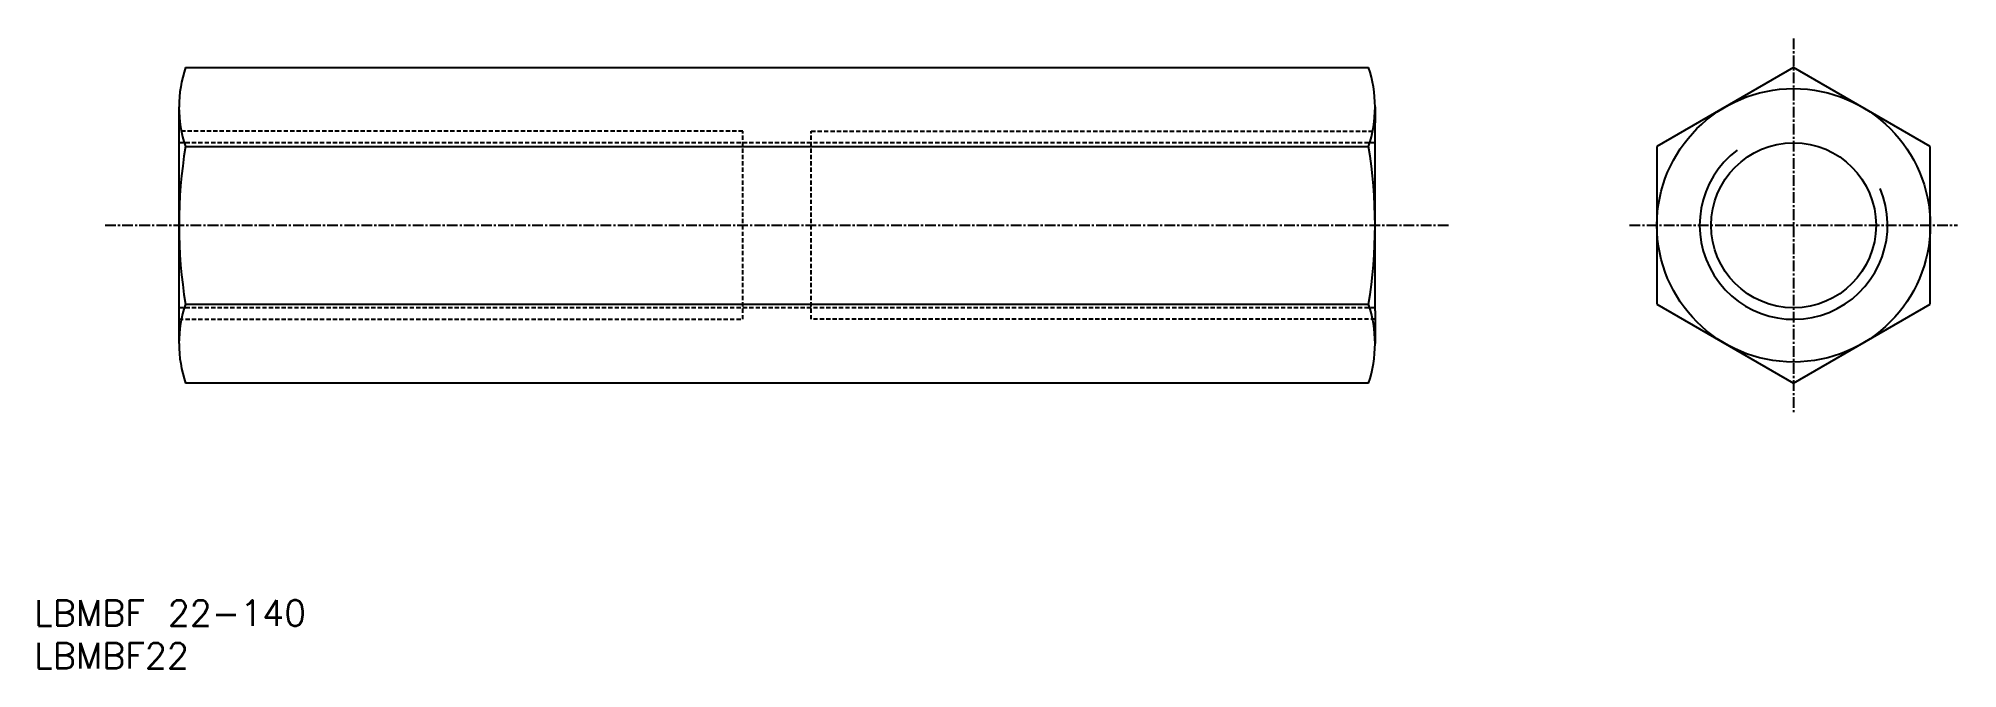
# Model space of a CAD drawing. Extents: x 1 to 225, y 0 to 74.
import ezdxf

# ---------------------------------------------------------------- set-up
doc = ezdxf.new("R2010")
doc.units = 0
doc.linetypes.add('CENTER', pattern=[2, 1.25, -0.25, 0.25, -0.25])
doc.linetypes.add('DASHED', pattern=[0.75, 0.5, -0.25])
doc.layers.get('0').update_dxf_attribs({"linetype": 'CONTINUOUS'})
doc.layers.add('CENTER', color=1, linetype='CENTER')
doc.styles.get("Standard").update_dxf_attribs({"font": 'txt.shx'})

# ---------------------------------------------------------------- blocks, each defined once
blk = doc.blocks.new('*U5')
at = {"color": 7, "linetype": 'CONTINUOUS'}
blk.add_text('LBMBF22', height=3, dxfattribs=at).set_placement((0, 0))
blk = doc.blocks.new('*U6')
at = {"color": 7, "linetype": 'CONTINUOUS'}
blk.add_text('LBMBF 22-140', height=3, dxfattribs=at).set_placement((0, 5))

msp = doc.modelspace()

# ---------------------------------------------------------------- linework, layer by layer
at = {"color": 7, "linetype": 'CONTINUOUS'}
for p, q in [((17.74, 70.36), (156.22, 70.36)), ((205.98, 70.36), (189.98, 61.12)), ((221.98, 61.12), (205.98, 70.36)), ((16.98, 62.88), (16.98, 65.73)), ((156.98, 65.73), (156.98, 63.88)), ((156.98, 41.88), (156.98, 65.72)), ((16.98, 40.88), (16.98, 62.88)), ((17.74, 61.12), (156.22, 61.12)), ((189.98, 61.12), (189.98, 42.64)), ((221.98, 42.64), (221.98, 61.12)), ((16.98, 38.04), (16.98, 40.88)), ((17.74, 42.64), (156.22, 42.64)), ((156.98, 41.88), (156.98, 38.04)), ((189.98, 42.64), (205.98, 33.41)), ((205.98, 33.41), (221.98, 42.64)), ((156.22, 33.41), (17.74, 33.41))]:
    msp.add_line(p, q, dxfattribs=at)
at = {"color": 3, "linetype": 'DASHED'}
for p, q in [((82.98, 62.88), (16.98, 62.88)), ((156.98, 61.53), (16.98, 61.53)), ((82.98, 40.88), (82.98, 62.88)), ((90.98, 62.88), (156.98, 62.88)), ((90.98, 40.88), (90.98, 62.88)), ((156.98, 42.23), (16.98, 42.23)), ((16.98, 40.88), (82.98, 40.88)), ((156.98, 40.88), (90.98, 40.88))]:
    msp.add_line(p, q, dxfattribs=at)
at = {"color": 7, "linetype": 'CONTINUOUS'}
for radius in [16, 9.65]:
    msp.add_circle((205.98, 51.88), radius, dxfattribs=at)
for centre, radius, start, end in [((31.49, 65.73), 14.51, 161.4074, 180.0245), ((142.47, 65.73), 14.51, 359.9755, 18.5926), ((31.33, 65.72), 14.36, 179.976, 198.6908), ((142.62, 65.72), 14.36, 341.3092, 0.024), ((73.72, 51.88), 56.74, 170.6295, 189.3705), ((100.24, 51.88), 56.74, 350.6295, 9.3705), ((31.33, 38.04), 14.36, 161.3092, 180.024), ((142.62, 38.04), 14.36, 359.976, 18.6908), ((31.49, 38.03), 14.51, 179.9755, 198.5926), ((142.47, 38.03), 14.51, 341.4074, 0.0245)]:
    msp.add_arc(centre, radius, start, end, dxfattribs=at)
at = {"color": 3, "linetype": 'CONTINUOUS'}
msp.add_arc((205.98, 51.88), 11, 126.8945, 23.1055, dxfattribs=at)
at = {"layer": 'CENTER', "color": 1, "linetype": 'CENTER'}
for p, q in [((205.98, 73.75), (205.98, 30.01)), ((8.33, 51.88), (165.63, 51.88)), ((186.78, 51.88), (225.18, 51.88))]:
    msp.add_line(p, q, dxfattribs=at)

# ---------------------------------------------------------------- block references
at = {"color": 7, "linetype": 'CONTINUOUS'}
for name in ['*U6', '*U5']:
    msp.add_blockref(name, (0, 0), dxfattribs=at)

doc.saveas('drawing.dxf')
